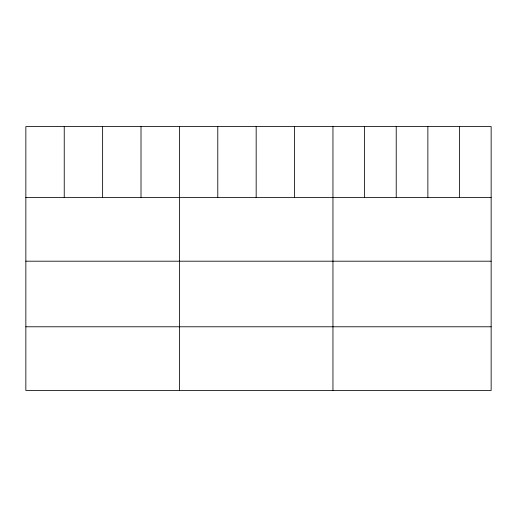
<?xml version="1.0" encoding="UTF-8"?>
<svg xmlns="http://www.w3.org/2000/svg" width="517" height="517" viewBox="0 0 517 517"><rect width="100%" height="100%" fill="white"/><g stroke="black" fill="none" stroke-linecap="round" stroke-linejoin="round"><path stroke-width="0.78" d="M491.15 197.533L491.15 390.438L25.85 390.438L25.85 126.562L491.15 126.562L491.15 197.533L25.85 197.533M25.85 261.195L491.15 261.195M25.85 326.783L491.15 326.783M459.51 126.562L459.51 197.533M427.869 126.562L427.869 197.533M396.229 126.562L396.229 197.533M364.588 126.562L364.588 197.533M332.948 126.562L332.948 390.438M294.561 126.562L294.561 197.533M256.173 126.562L256.173 197.533M217.786 126.562L217.786 197.533M179.399 126.562L179.399 390.438M141.012 126.562L141.012 197.533M102.625 126.562L102.625 197.533M64.237 126.562L64.237 197.533"/></g></svg>
